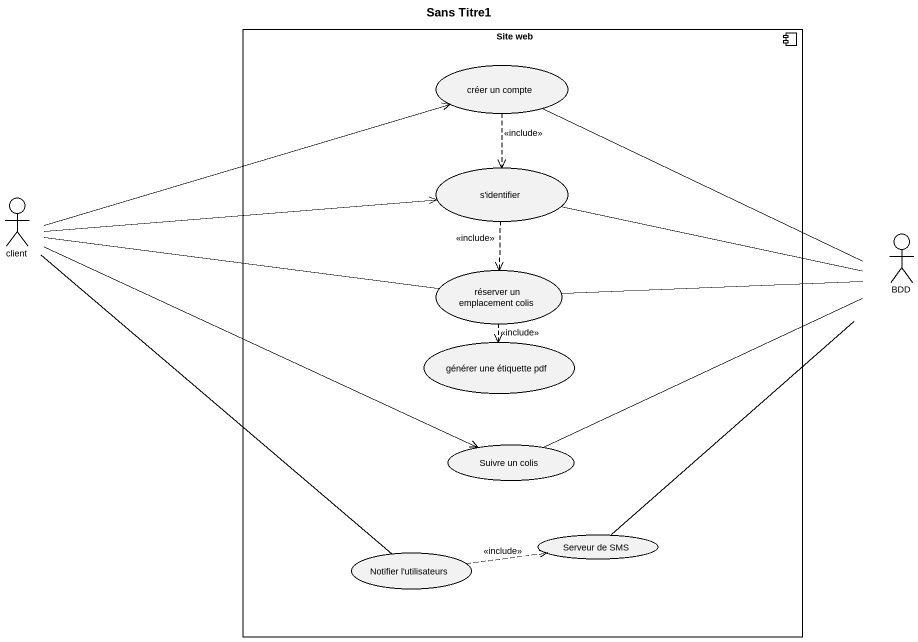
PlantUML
@startuml
title Sans Titre1
component "Site web" as Site_web {
  usecase "créer un compte" as créer_un_compte
  usecase "s'identifier" as s_identifier
  usecase "réserver un emplacement colis" as réserver_un_emplacement
  usecase "générer une étiquette pdf" as générer_une_étiquette_pdf
  usecase "Suivre un colis" as Suivre_un_colis
  usecase "Notifier l'utilisateurs" as Notifier_l_utilisateurs
  usecase "Serveur de SMS" as Serveur_de_SMS
}
actor client
actor BDD
créer_un_compte ..> s_identifier : <<include>>
créer_un_compte -right- BDD
client -right-> créer_un_compte
client -right-> s_identifier
client -right- réserver_un_emplacement
client -right-> Suivre_un_colis
client -- Notifier_l_utilisateurs
s_identifier -right- BDD
s_identifier ..> réserver_un_emplacement : <<include>>
BDD -- Serveur_de_SMS
réserver_un_emplacement -right- BDD
réserver_un_emplacement ..> générer_une_étiquette_pdf : <<include>>
Suivre_un_colis -right- BDD
Notifier_l_utilisateurs .right.> Serveur_de_SMS : <<include>>
@enduml
